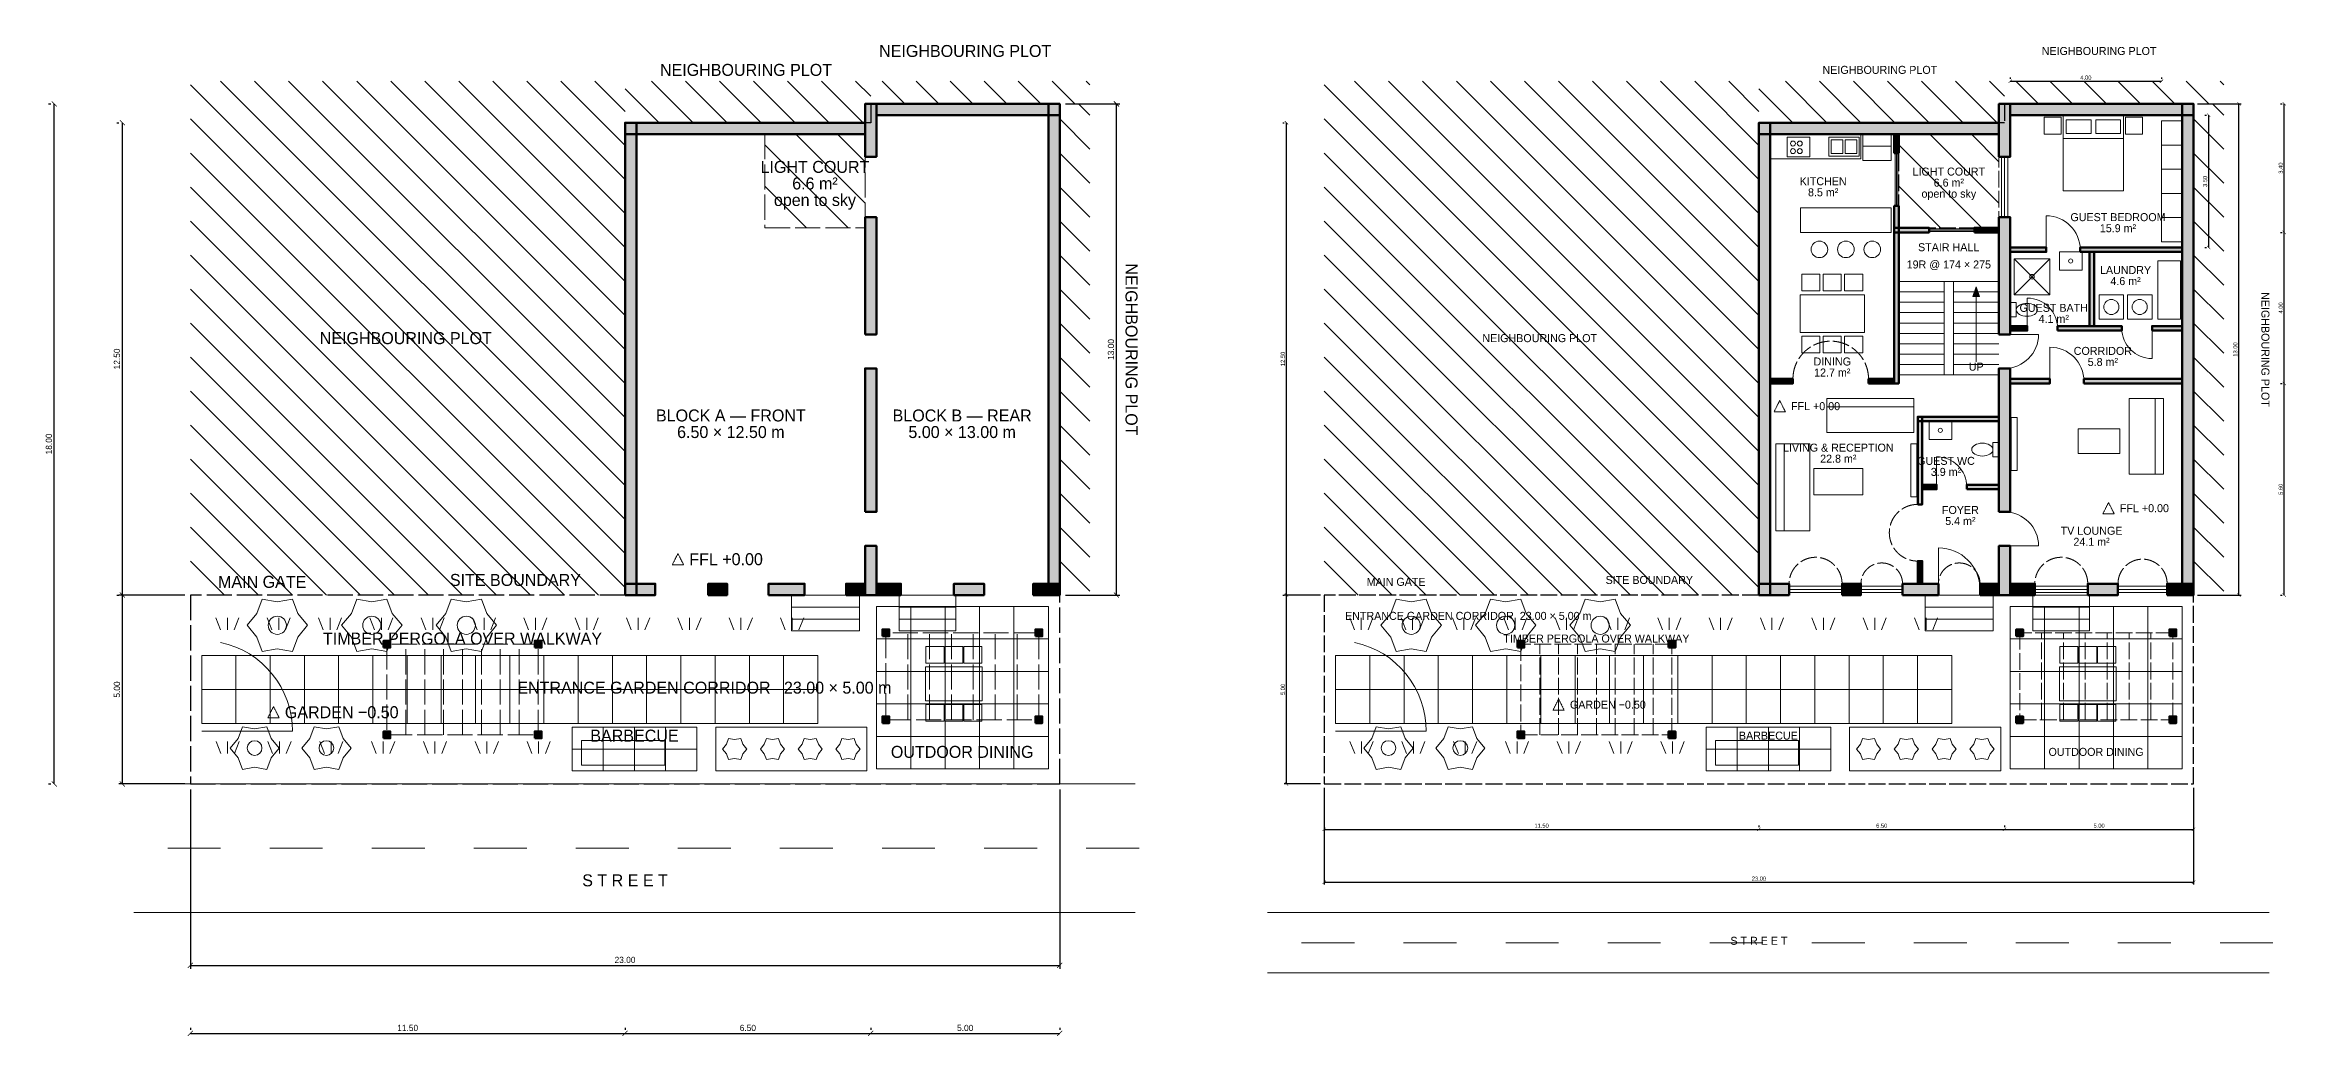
# Model space of a CAD drawing. Header units: millimetres. Extents: x -3851 to 116350, y -6675 to 19563.
# Drawn here: x -3851 to 55450, y -6675 to 19563 of the extents above; entities that cross this region are included whole.
import ezdxf
from ezdxf.enums import TextEntityAlignment as Align

# ---------------------------------------------------------------- set-up
doc = ezdxf.new("R2010")
doc.units = ezdxf.units.MM
doc.header["$LTSCALE"] = 20
doc.linetypes.add('DASHDOT', pattern=[3.556, 2.54, -0.508, 0, -0.508])
doc.linetypes.add('DASHED', pattern=[1.524, 1.27, -0.254])
for name, color, linetype, lineweight in [('A-ANNO-DIMS-00', 5, 'CONTINUOUS', 13), ('A-ANNO-DIMS-SITE', 5, 'CONTINUOUS', 13), ('A-ANNO-PATT-00', 8, 'CONTINUOUS', 9), ('A-ANNO-PATT-SITE', 8, 'CONTINUOUS', 9), ('A-ANNO-SYMB-00', 5, 'DASHED', 13), ('A-ANNO-SYMB-SITE', 5, 'DASHED', 13), ('A-ANNO-TEXT-00', 7, 'CONTINUOUS', 13), ('A-ANNO-TEXT-SITE', 7, 'CONTINUOUS', 13), ('A-DOOR-00', 3, 'CONTINUOUS', 18), ('A-EQPM-00', 6, 'CONTINUOUS', 13), ('A-FLOR-STRS-00', 2, 'CONTINUOUS', 18), ('A-FLOR-STRS-SITE', 2, 'CONTINUOUS', 18), ('A-FURN-00', 6, 'CONTINUOUS', 13), ('A-FURN-SITE', 6, 'CONTINUOUS', 13), ('A-GLAZ-00', 4, 'CONTINUOUS', 18), ('A-WALL-00', 7, 'CONTINUOUS', 50), ('A-WALL-PATT-00', 7, 'CONTINUOUS', 9), ('A-WALL-PATT-SITE', 7, 'CONTINUOUS', 9), ('A-WALL-SITE', 7, 'CONTINUOUS', 50), ('G-ANNO-BNDY-00', 1, 'DASHDOT', 25), ('G-ANNO-BNDY-SITE', 1, 'DASHDOT', 25), ('L-PLNT-00', 3, 'CONTINUOUS', 13), ('L-PLNT-SITE', 3, 'CONTINUOUS', 13), ('L-SITE-00', 3, 'CONTINUOUS', 18), ('L-SITE-SITE', 3, 'CONTINUOUS', 18)]:
    doc.layers.add(name, color=color, linetype=linetype, lineweight=lineweight)
doc.dimstyles.new('ARCH', dxfattribs={"dimtxt": 2.2, "dimasz": 1.8, "dimexe": 1.2, "dimexo": 2, "dimgap": 0.8, "dimtad": 1, "dimlfac": 0.001, "dimblk": 'ARCHTICK', "dimcen": 2.5, "dimazin": 3, "dimtfac": 1, "dimtmove": 0, "dimatfit": 3})

# ---------------------------------------------------------------- blocks, each defined once
blk = doc.blocks.new('_ARCHTICK')
at = {"color": 0, "linetype": 'BYBLOCK', "const_width": 0.15}
blk.add_lwpolyline([(-0.5, -0.5), (0.5, 0.5)], dxfattribs=at)

msp = doc.modelspace()

# ---------------------------------------------------------------- hatches: boundary and pattern name
at = {"layer": 'A-ANNO-PATT-00'}
msp.add_hatch(color=7, dxfattribs=at).paths.add_polyline_path([(47250, 13160), (47160, 12900), (47340, 12900)])
at = {"layer": 'A-WALL-PATT-00'}
for points in [[(47850, 16600), (48150, 16600), (48150, 18000), (47850, 18000)], [(48150, 17700), (53000, 17700), (53000, 18000), (48150, 18000)], [(52700, 5000), (53000, 5000), (53000, 18000), (52700, 18000)], [(41500, 5000), (41800, 5000), (41800, 17500), (41500, 17500)], [(41500, 17200), (47850, 17200), (47850, 17500), (41500, 17500)], [(45080, 16700), (45200, 16700), (45200, 17200), (45080, 17200)], [(45080, 10600), (45200, 10600), (45200, 15300), (45080, 15300)], [(47850, 11900), (48150, 11900), (48150, 15000), (47850, 15000)], [(45080, 14600), (46000, 14600), (46000, 14720), (45080, 14720)], [(47200, 14600), (47850, 14600), (47850, 14720), (47200, 14720)], [(48150, 14080), (49100, 14080), (49100, 14200), (48150, 14200)], [(50000, 14080), (52700, 14080), (52700, 14200), (50000, 14200)], [(50250, 12120), (50370, 12120), (50370, 14080), (50250, 14080)], [(48150, 12000), (48600, 12000), (48600, 12120), (48150, 12120)], [(49400, 12000), (51100, 12000), (51100, 12120), (49400, 12120)], [(51900, 12000), (52700, 12000), (52700, 12120), (51900, 12120)], [(41800, 10600), (42400, 10600), (42400, 10720), (41800, 10720)], [(44400, 10600), (45080, 10600), (45080, 10720), (44400, 10720)], [(47850, 7200), (48150, 7200), (48150, 11000), (47850, 11000)], [(48150, 10600), (49200, 10600), (49200, 10720), (48150, 10720)], [(50100, 10600), (52700, 10600), (52700, 10720), (50100, 10720)], [(45700, 7400), (45820, 7400), (45820, 9720), (45700, 9720)], [(45700, 9600), (47850, 9600), (47850, 9720), (45700, 9720)], [(45820, 7800), (46200, 7800), (46200, 7920), (45820, 7920)], [(47000, 7800), (47850, 7800), (47850, 7920), (47000, 7920)], [(47850, 5000), (48150, 5000), (48150, 6300), (47850, 6300)], [(45700, 5300), (45820, 5300), (45820, 5900), (45700, 5900)], [(41500, 5000), (42300, 5000), (42300, 5300), (41500, 5300)], [(43700, 5000), (44200, 5000), (44200, 5300), (43700, 5300)], [(45300, 5000), (46250, 5000), (46250, 5300), (45300, 5300)], [(47350, 5000), (47850, 5000), (47850, 5300), (47350, 5300)], [(48150, 5000), (48800, 5000), (48800, 5300), (48150, 5300)], [(50200, 5000), (51000, 5000), (51000, 5300), (50200, 5300)], [(52300, 5000), (53000, 5000), (53000, 5300), (52300, 5300)], [(35110, 3610), (35290, 3610), (35290, 3790), (35110, 3790)], [(39110, 3610), (39290, 3610), (39290, 3790), (39110, 3790)], [(48310, 3910), (48490, 3910), (48490, 4090), (48310, 4090)], [(52360, 3910), (52540, 3910), (52540, 4090), (52360, 4090)], [(48310, 1610), (48490, 1610), (48490, 1790), (48310, 1790)], [(52360, 1610), (52540, 1610), (52540, 1790), (52360, 1790)], [(35110, 1210), (35290, 1210), (35290, 1390), (35110, 1390)], [(39110, 1210), (39290, 1210), (39290, 1390), (39110, 1390)]]:
    msp.add_hatch(color=7, dxfattribs=at).paths.add_polyline_path(points)
at = {"layer": 'A-WALL-PATT-SITE'}
for points in [[(17850, 16600), (18150, 16600), (18150, 18000), (17850, 18000)], [(18150, 17700), (23000, 17700), (23000, 18000), (18150, 18000)], [(22700, 5000), (23000, 5000), (23000, 18000), (22700, 18000)], [(11500, 5000), (11800, 5000), (11800, 17500), (11500, 17500)], [(11500, 17200), (17850, 17200), (17850, 17500), (11500, 17500)], [(17850, 11900), (18150, 11900), (18150, 15000), (17850, 15000)], [(17850, 7200), (18150, 7200), (18150, 11000), (17850, 11000)], [(17850, 5000), (18150, 5000), (18150, 6300), (17850, 6300)], [(11500, 5000), (12300, 5000), (12300, 5300), (11500, 5300)], [(13700, 5000), (14200, 5000), (14200, 5300), (13700, 5300)], [(15300, 5000), (16250, 5000), (16250, 5300), (15300, 5300)], [(17350, 5000), (17850, 5000), (17850, 5300), (17350, 5300)], [(18150, 5000), (18800, 5000), (18800, 5300), (18150, 5300)], [(20200, 5000), (21000, 5000), (21000, 5300), (20200, 5300)], [(22300, 5000), (23000, 5000), (23000, 5300), (22300, 5300)], [(5110, 3610), (5290, 3610), (5290, 3790), (5110, 3790)], [(9110, 3610), (9290, 3610), (9290, 3790), (9110, 3790)], [(18310, 3910), (18490, 3910), (18490, 4090), (18310, 4090)], [(22360, 3910), (22540, 3910), (22540, 4090), (22360, 4090)], [(18310, 1610), (18490, 1610), (18490, 1790), (18310, 1790)], [(22360, 1610), (22540, 1610), (22540, 1790), (22360, 1790)], [(5110, 1210), (5290, 1210), (5290, 1390), (5110, 1390)], [(9110, 1210), (9290, 1210), (9290, 1390), (9110, 1390)]]:
    msp.add_hatch(color=7, dxfattribs=at).paths.add_polyline_path(points)

# ---------------------------------------------------------------- linework, layer by layer
at = {"layer": 'A-ANNO-PATT-00'}
for p, q in [((41500, 7000), (30000, 18500)), ((41500, 7900), (30800, 18600)), ((41500, 8800), (31700, 18600)), ((41500, 9700), (32600, 18600)), ((41500, 10600), (33500, 18600)), ((41500, 11500), (34400, 18600)), ((41500, 12400), (35300, 18600)), ((41500, 13300), (36200, 18600)), ((41500, 14200), (37100, 18600)), ((41500, 15100), (38000, 18600)), ((41500, 16000), (38900, 18600)), ((41500, 16900), (39800, 18600)), ((41500, 17800), (40700, 18600)), ((42400, 17500), (41500, 18400)), ((43300, 17500), (42200, 18600)), ((44200, 17500), (43100, 18600)), ((45100, 17500), (44000, 18600)), ((46000, 17500), (44900, 18600)), ((46900, 17500), (45800, 18600)), ((47800, 17500), (46700, 18600)), ((48000, 18200), (47600, 18600)), ((48900, 18000), (48300, 18600)), ((49800, 18000), (49200, 18600)), ((50700, 18000), (50100, 18600)), ((51600, 18000), (51000, 18600)), ((52500, 18000), (51900, 18600)), ((53400, 18000), (52800, 18600)), ((53800, 18500), (53700, 18600)), ((48000, 18000), (48000, 18000)), ((53800, 17700), (53500, 18000)), ((41500, 6100), (30000, 17600)), ((41500, 17500), (41500, 17500)), ((47850, 15370), (46020, 17200)), ((47850, 16470), (47120, 17200)), ((53800, 16800), (53000, 17600)), ((41500, 5200), (30000, 16700)), ((47400, 14720), (45200, 16920)), ((53800, 15900), (53000, 16700)), ((40800, 5000), (30000, 15800)), ((46300, 14720), (45200, 15820)), ((53800, 15000), (53000, 15800)), ((39900, 5000), (30000, 14900)), ((53800, 14100), (53000, 14900)), ((45200, 14720), (45200, 14720)), ((39000, 5000), (30000, 14000)), ((53800, 13200), (53000, 14000)), ((38100, 5000), (30000, 13100)), ((53800, 12300), (53000, 13100)), ((37200, 5000), (30000, 12200)), ((53800, 11400), (53000, 12200)), ((36300, 5000), (30000, 11300)), ((53800, 10500), (53000, 11300)), ((35400, 5000), (30000, 10400)), ((53800, 9600), (53000, 10400)), ((34500, 5000), (30000, 9500)), ((53800, 8700), (53000, 9500)), ((33600, 5000), (30000, 8600)), ((53800, 7800), (53000, 8600)), ((32700, 5000), (30000, 7700)), ((53800, 6900), (53000, 7700)), ((31800, 5000), (30000, 6800)), ((53800, 6000), (53000, 6800)), ((30900, 5000), (30000, 5900)), ((53800, 5100), (53000, 5900)), ((30000, 5000), (30000, 5000)), ((53000, 5000), (53000, 5000))]:
    msp.add_line(p, q, dxfattribs=at)
at = {"layer": 'A-ANNO-PATT-00', "linetype": 'DASHED', "ltscale": 17.5}
msp.add_lwpolyline([(45200, 14720), (47850, 14720), (47850, 17200), (45200, 17200)], close=True, dxfattribs=at)
at = {"layer": 'A-ANNO-PATT-SITE'}
for p, q in [((11500, 7000), (0, 18500)), ((11500, 7900), (800, 18600)), ((11500, 8800), (1700, 18600)), ((11500, 9700), (2600, 18600)), ((11500, 10600), (3500, 18600)), ((11500, 11500), (4400, 18600)), ((11500, 12400), (5300, 18600)), ((11500, 13300), (6200, 18600)), ((11500, 14200), (7100, 18600)), ((11500, 15100), (8000, 18600)), ((11500, 16000), (8900, 18600)), ((11500, 16900), (9800, 18600)), ((11500, 17800), (10700, 18600)), ((12400, 17500), (11500, 18400)), ((13300, 17500), (12200, 18600)), ((14200, 17500), (13100, 18600)), ((15100, 17500), (14000, 18600)), ((16000, 17500), (14900, 18600)), ((16900, 17500), (15800, 18600)), ((17800, 17500), (16700, 18600)), ((18000, 18200), (17600, 18600)), ((18900, 18000), (18300, 18600)), ((19800, 18000), (19200, 18600)), ((20700, 18000), (20100, 18600)), ((21600, 18000), (21000, 18600)), ((22500, 18000), (21900, 18600)), ((23400, 18000), (22800, 18600)), ((23800, 18500), (23700, 18600)), ((18000, 18000), (18000, 18000)), ((23800, 17700), (23500, 18000)), ((11500, 6100), (0, 17600)), ((11500, 17500), (11500, 17500)), ((17850, 15370), (16020, 17200)), ((17850, 16470), (17120, 17200)), ((23800, 16800), (23000, 17600)), ((11500, 5200), (0, 16700)), ((17400, 14720), (15200, 16920)), ((23800, 15900), (23000, 16700)), ((10800, 5000), (0, 15800)), ((16300, 14720), (15200, 15820)), ((23800, 15000), (23000, 15800)), ((9900, 5000), (0, 14900)), ((23800, 14100), (23000, 14900)), ((15200, 14720), (15200, 14720)), ((9000, 5000), (0, 14000)), ((23800, 13200), (23000, 14000)), ((8100, 5000), (0, 13100)), ((23800, 12300), (23000, 13100)), ((7200, 5000), (0, 12200)), ((23800, 11400), (23000, 12200)), ((6300, 5000), (0, 11300)), ((23800, 10500), (23000, 11300)), ((5400, 5000), (0, 10400)), ((23800, 9600), (23000, 10400)), ((4500, 5000), (0, 9500)), ((23800, 8700), (23000, 9500)), ((3600, 5000), (0, 8600)), ((23800, 7800), (23000, 8600)), ((2700, 5000), (0, 7700)), ((23800, 6900), (23000, 7700)), ((1800, 5000), (0, 6800)), ((23800, 6000), (23000, 6800)), ((900, 5000), (0, 5900)), ((23800, 5100), (23000, 5900)), ((0, 5000), (0, 5000)), ((23000, 5000), (23000, 5000))]:
    msp.add_line(p, q, dxfattribs=at)
at = {"layer": 'A-ANNO-PATT-SITE', "linetype": 'DASHED', "ltscale": 26.25}
msp.add_lwpolyline([(15200, 14720), (17850, 14720), (17850, 17200), (15200, 17200)], close=True, dxfattribs=at)
at = {"layer": 'A-ANNO-SYMB-00'}
for points in [[(42050, 10150), (41900, 9850), (42200, 9850)], [(50750, 7450), (50600, 7150), (50900, 7150)], [(36200, 2250), (36050, 1950), (36350, 1950)]]:
    msp.add_lwpolyline(points, close=True, dxfattribs=at)
at = {"layer": 'A-ANNO-SYMB-00', "linetype": 'DASHED', "ltscale": 17.5}
for centre, radius, start, end in [((43400, 10720), 1000, 0, 180), ((45700, 6650), 750, 90, 270), ((43000, 5300), 700, 0, 180), ((49500, 5300), 700, 0, 180), ((51650, 5300), 650, 0, 180), ((44750, 5300), 550, 0, 180), ((46800, 5300), 550, 0, 180)]:
    msp.add_arc(centre, radius, start, end, dxfattribs=at)
at = {"layer": 'A-ANNO-SYMB-SITE'}
for points in [[(12900, 6100), (12750, 5800), (13050, 5800)], [(2200, 2050), (2050, 1750), (2350, 1750)]]:
    msp.add_lwpolyline(points, close=True, dxfattribs=at)
at = {"layer": 'A-DOOR-00'}
for p, q in [((49100, 14140), (49100, 15040)), ((49100, 14080), (49100, 14200)), ((50000, 14080), (50000, 14200)), ((48600, 12060), (48600, 12860)), ((47850, 11900), (48150, 11900)), ((48000, 11900), (48900, 11900)), ((48600, 12000), (48600, 12120)), ((49400, 12000), (49400, 12120)), ((51100, 12000), (51100, 12120)), ((51900, 12000), (51900, 12120)), ((51900, 12060), (51900, 11260)), ((49200, 10660), (49200, 11560)), ((42400, 10600), (42400, 10720)), ((44400, 10600), (44400, 10720)), ((47850, 11000), (48150, 11000)), ((49200, 10600), (49200, 10720)), ((50100, 10600), (50100, 10720)), ((46200, 7860), (46200, 8660)), ((46200, 7800), (46200, 7920)), ((47000, 7800), (47000, 7920)), ((45700, 7400), (45820, 7400)), ((47850, 7200), (48150, 7200)), ((46250, 5150), (46250, 6250)), ((47850, 6300), (48150, 6300)), ((48000, 6300), (48900, 6300)), ((45700, 5900), (45820, 5900)), ((46250, 5000), (46250, 5300)), ((47350, 5000), (47350, 5300))]:
    msp.add_line(p, q, dxfattribs=at)
for centre, radius, start, end in [((49100, 14140), 900, 0, 90), ((48600, 12060), 800, 0, 90), ((48000, 11900), 900, -90, 0), ((51900, 12060), 800, -180, -90), ((49200, 10660), 900, 0, 90), ((46200, 7860), 800, 0, 90), ((48000, 6300), 900, 0, 90), ((46250, 5150), 1100, 0, 90)]:
    msp.add_arc(centre, radius, start, end, dxfattribs=at)
at = {"layer": 'A-EQPM-00'}
for p, q in [((48250, 12950), (49200, 13900)), ((49200, 12950), (48250, 13900))]:
    msp.add_line(p, q, dxfattribs=at)
for points in [[(43350, 16620), (44150, 16620), (44150, 17120), (43350, 17120)], [(43410, 16690), (43720, 16690), (43720, 17050), (43410, 17050)], [(43780, 16690), (44090, 16690), (44090, 17050), (43780, 17050)], [(48250, 12950), (49200, 12950), (49200, 13900), (48250, 13900)], [(49450, 13600), (50050, 13600), (50050, 14080), (49450, 14080)], [(48150, 12360), (48310, 12360), (48310, 12740), (48150, 12740)], [(46000, 9120), (46600, 9120), (46600, 9600), (46000, 9600)], [(47690, 8660), (47850, 8660), (47850, 9040), (47690, 9040)]]:
    msp.add_lwpolyline(points, close=True, dxfattribs=at)
for centre, radius in [((49750, 13840), 55), ((48725, 13425), 60), ((46300, 9360), 55)]:
    msp.add_circle(centre, radius, dxfattribs=at)
for centre in [(48590, 12550), (47410, 8850)]:
    msp.add_ellipse(centre, major_axis=(280, 0), ratio=0.607142857, dxfattribs=at)
at = {"layer": 'A-FLOR-STRS-00'}
for p, q in [((45200, 13300), (47850, 13300)), ((45200, 13300), (46400, 13300)), ((46400, 10825), (46400, 13300)), ((46650, 13300), (47850, 13300)), ((46650, 10825), (46650, 13300)), ((45200, 13025), (46400, 13025)), ((45200, 12750), (46400, 12750)), ((45200, 12475), (46400, 12475)), ((46650, 13025), (47850, 13025)), ((46650, 12750), (47850, 12750)), ((46650, 12475), (47850, 12475)), ((47250, 11175), (47250, 13000)), ((45200, 12200), (46400, 12200)), ((45200, 11925), (46400, 11925)), ((46650, 12200), (47850, 12200)), ((46650, 11925), (47850, 11925)), ((45200, 11650), (46400, 11650)), ((45200, 11375), (46400, 11375)), ((46650, 11650), (47850, 11650)), ((46650, 11375), (47850, 11375)), ((45200, 11100), (46400, 11100)), ((45200, 10825), (46400, 10825)), ((46650, 11100), (47850, 11100)), ((46650, 10825), (47850, 10825)), ((45900, 5000), (47700, 5000)), ((48750, 5000), (50250, 5000)), ((45900, 4683.333), (47700, 4683.333)), ((45900, 4366.667), (47700, 4366.667)), ((48750, 4683.333), (50250, 4683.333)), ((48750, 4366.667), (50250, 4366.667))]:
    msp.add_line(p, q, dxfattribs=at)
for points in [[(46400, 10825), (46650, 10825), (46650, 13300), (46400, 13300)], [(47250, 13160), (47160, 12900), (47340, 12900)], [(45900, 4050), (47700, 4050), (47700, 5000), (45900, 5000)], [(48750, 4050), (50250, 4050), (50250, 5000), (48750, 5000)]]:
    msp.add_lwpolyline(points, close=True, dxfattribs=at)
at = {"layer": 'A-FLOR-STRS-SITE'}
for p, q in [((15900, 5000), (17700, 5000)), ((18750, 5000), (20250, 5000)), ((15900, 4683.333), (17700, 4683.333)), ((15900, 4366.667), (17700, 4366.667)), ((18750, 4683.333), (20250, 4683.333)), ((18750, 4366.667), (20250, 4366.667))]:
    msp.add_line(p, q, dxfattribs=at)
for points in [[(15900, 4050), (17700, 4050), (17700, 5000), (15900, 5000)], [(18750, 4050), (20250, 4050), (20250, 5000), (18750, 5000)]]:
    msp.add_lwpolyline(points, close=True, dxfattribs=at)
at = {"layer": 'A-FURN-00'}
for p, q in [((44250, 16885), (45000, 16885)), ((49550, 17080), (51150, 17080)), ((52150, 16910), (52700, 16910)), ((52150, 16270), (52700, 16270)), ((52150, 15630), (52700, 15630)), ((52150, 14990), (52700, 14990))]:
    msp.add_line(p, q, dxfattribs=at)
for points in [[(41800, 16550), (44200, 16550), (44200, 17200), (41800, 17200)], [(44250, 16500), (45000, 16500), (45000, 17200), (44250, 17200)], [(49050, 17200), (49500, 17200), (49500, 17650), (49050, 17650)], [(49550, 15700), (51150, 15700), (51150, 17700), (49550, 17700)], [(49630, 17220), (50290, 17220), (50290, 17580), (49630, 17580)], [(50410, 17220), (51070, 17220), (51070, 17580), (50410, 17580)], [(51200, 17200), (51650, 17200), (51650, 17650), (51200, 17650)], [(52150, 14350), (52700, 14350), (52700, 17550), (52150, 17550)], [(42250, 16600), (42850, 16600), (42850, 17120), (42250, 17120)], [(42600, 14600), (45000, 14600), (45000, 15250), (42600, 15250)], [(52050, 12300), (52650, 12300), (52650, 13850), (52050, 13850)], [(42633.333, 13050), (43113.333, 13050), (43113.333, 13490), (42633.333, 13490)], [(43200, 13050), (43680, 13050), (43680, 13490), (43200, 13490)], [(43766.667, 13050), (44246.667, 13050), (44246.667, 13490), (43766.667, 13490)], [(42590, 11950), (44290, 11950), (44290, 12950), (42590, 12950)], [(50500, 12300), (51150, 12300), (51150, 12950), (50500, 12950)], [(51250, 12300), (51900, 12300), (51900, 12950), (51250, 12950)], [(42633.333, 11410), (43113.333, 11410), (43113.333, 11850), (42633.333, 11850)], [(43200, 11410), (43680, 11410), (43680, 11850), (43200, 11850)], [(43766.667, 11410), (44246.667, 11410), (44246.667, 11850), (43766.667, 11850)], [(43300, 9300), (45600, 9300), (45600, 10200), (43300, 10200)], [(43300, 9980), (45600, 9980), (45600, 10200), (43300, 10200)], [(51300, 8200), (52200, 8200), (52200, 10200), (51300, 10200)], [(51980, 8200), (52200, 8200), (52200, 10200), (51980, 10200)], [(48170, 8300), (48330, 8300), (48330, 9700), (48170, 9700)], [(41950, 6700), (42850, 6700), (42850, 9000), (41950, 9000)], [(41950, 6700), (42170, 6700), (42170, 9000), (41950, 9000)], [(45520, 7600), (45680, 7600), (45680, 9000), (45520, 9000)], [(49950, 8750), (51050, 8750), (51050, 9400), (49950, 9400)], [(42950, 7650), (44250, 7650), (44250, 8350), (42950, 8350)], [(49460, 3200), (49940, 3200), (49940, 3640), (49460, 3640)], [(49960, 3200), (50440, 3200), (50440, 3640), (49960, 3640)], [(50460, 3200), (50940, 3200), (50940, 3640), (50460, 3640)], [(49450, 2200), (50950, 2200), (50950, 3100), (49450, 3100)], [(49460, 1660), (49940, 1660), (49940, 2100), (49460, 2100)], [(49960, 1660), (50440, 1660), (50440, 2100), (49960, 2100)], [(50460, 1660), (50940, 1660), (50940, 2100), (50460, 2100)], [(40350, 500), (42550, 500), (42550, 1150), (40350, 1150)]]:
    msp.add_lwpolyline(points, close=True, dxfattribs=at)
for centre, radius in [((42400, 16950), 65), ((42400, 16750), 65), ((42580, 16950), 65), ((42580, 16750), 65), ((43100, 14150), 220), ((43800, 14150), 220), ((44500, 14150), 220), ((50825, 12625), 200), ((51575, 12625), 200)]:
    msp.add_circle(centre, radius, dxfattribs=at)
at = {"layer": 'A-FURN-SITE'}
for points in [[(19460, 3200), (19940, 3200), (19940, 3640), (19460, 3640)], [(19960, 3200), (20440, 3200), (20440, 3640), (19960, 3640)], [(20460, 3200), (20940, 3200), (20940, 3640), (20460, 3640)], [(19450, 2200), (20950, 2200), (20950, 3100), (19450, 3100)], [(19460, 1660), (19940, 1660), (19940, 2100), (19460, 2100)], [(19960, 1660), (20440, 1660), (20440, 2100), (19960, 2100)], [(20460, 1660), (20940, 1660), (20940, 2100), (20460, 2100)], [(10350, 500), (12550, 500), (12550, 1150), (10350, 1150)]]:
    msp.add_lwpolyline(points, close=True, dxfattribs=at)
at = {"layer": 'A-GLAZ-00'}
for p, q in [((45080, 16700), (45200, 16700)), ((45106.4, 15300), (45106.4, 16700)), ((45140, 15300), (45140, 16700)), ((45173.6, 15300), (45173.6, 16700)), ((47850, 16600), (48150, 16600)), ((47916, 15000), (47916, 16600)), ((48000, 15000), (48000, 16600)), ((48084, 15000), (48084, 16600)), ((45080, 15300), (45200, 15300)), ((47850, 15000), (48150, 15000)), ((46000, 14600), (46000, 14720)), ((46000, 14693.6), (47200, 14693.6)), ((46000, 14660), (47200, 14660)), ((46000, 14626.4), (47200, 14626.4)), ((47200, 14600), (47200, 14720)), ((42300, 5000), (42300, 5300)), ((42300, 5234), (43700, 5234)), ((42300, 5150), (43700, 5150)), ((42300, 5066), (43700, 5066)), ((43700, 5000), (43700, 5300)), ((44200, 5000), (44200, 5300)), ((44200, 5234), (45300, 5234)), ((44200, 5150), (45300, 5150)), ((44200, 5066), (45300, 5066)), ((45300, 5000), (45300, 5300)), ((48800, 5000), (48800, 5300)), ((48800, 5234), (50200, 5234)), ((48800, 5150), (50200, 5150)), ((48800, 5066), (50200, 5066)), ((50200, 5000), (50200, 5300)), ((51000, 5000), (51000, 5300)), ((51000, 5234), (52300, 5234)), ((51000, 5150), (52300, 5150)), ((51000, 5066), (52300, 5066)), ((52300, 5000), (52300, 5300))]:
    msp.add_line(p, q, dxfattribs=at)
at = {"layer": 'A-WALL-00'}
for points in [[(47850, 16600), (48150, 16600), (48150, 18000), (47850, 18000)], [(48150, 17700), (53000, 17700), (53000, 18000), (48150, 18000)], [(52700, 5000), (53000, 5000), (53000, 18000), (52700, 18000)], [(41500, 5000), (41800, 5000), (41800, 17500), (41500, 17500)], [(41500, 17200), (47850, 17200), (47850, 17500), (41500, 17500)], [(45080, 16700), (45200, 16700), (45200, 17200), (45080, 17200)], [(45080, 10600), (45200, 10600), (45200, 15300), (45080, 15300)], [(47850, 11900), (48150, 11900), (48150, 15000), (47850, 15000)], [(45080, 14600), (46000, 14600), (46000, 14720), (45080, 14720)], [(47200, 14600), (47850, 14600), (47850, 14720), (47200, 14720)], [(48150, 14080), (49100, 14080), (49100, 14200), (48150, 14200)], [(50000, 14080), (52700, 14080), (52700, 14200), (50000, 14200)], [(50250, 12120), (50370, 12120), (50370, 14080), (50250, 14080)], [(48150, 12000), (48600, 12000), (48600, 12120), (48150, 12120)], [(49400, 12000), (51100, 12000), (51100, 12120), (49400, 12120)], [(51900, 12000), (52700, 12000), (52700, 12120), (51900, 12120)], [(41800, 10600), (42400, 10600), (42400, 10720), (41800, 10720)], [(44400, 10600), (45080, 10600), (45080, 10720), (44400, 10720)], [(47850, 7200), (48150, 7200), (48150, 11000), (47850, 11000)], [(48150, 10600), (49200, 10600), (49200, 10720), (48150, 10720)], [(50100, 10600), (52700, 10600), (52700, 10720), (50100, 10720)], [(45700, 7400), (45820, 7400), (45820, 9720), (45700, 9720)], [(45700, 9600), (47850, 9600), (47850, 9720), (45700, 9720)], [(45820, 7800), (46200, 7800), (46200, 7920), (45820, 7920)], [(47000, 7800), (47850, 7800), (47850, 7920), (47000, 7920)], [(47850, 5000), (48150, 5000), (48150, 6300), (47850, 6300)], [(45700, 5300), (45820, 5300), (45820, 5900), (45700, 5900)], [(41500, 5000), (42300, 5000), (42300, 5300), (41500, 5300)], [(43700, 5000), (44200, 5000), (44200, 5300), (43700, 5300)], [(45300, 5000), (46250, 5000), (46250, 5300), (45300, 5300)], [(47350, 5000), (47850, 5000), (47850, 5300), (47350, 5300)], [(48150, 5000), (48800, 5000), (48800, 5300), (48150, 5300)], [(50200, 5000), (51000, 5000), (51000, 5300), (50200, 5300)], [(52300, 5000), (53000, 5000), (53000, 5300), (52300, 5300)], [(35110, 3610), (35290, 3610), (35290, 3790), (35110, 3790)], [(39110, 3610), (39290, 3610), (39290, 3790), (39110, 3790)], [(48310, 3910), (48490, 3910), (48490, 4090), (48310, 4090)], [(52360, 3910), (52540, 3910), (52540, 4090), (52360, 4090)], [(48310, 1610), (48490, 1610), (48490, 1790), (48310, 1790)], [(52360, 1610), (52540, 1610), (52540, 1790), (52360, 1790)], [(35110, 1210), (35290, 1210), (35290, 1390), (35110, 1390)], [(39110, 1210), (39290, 1210), (39290, 1390), (39110, 1390)]]:
    msp.add_lwpolyline(points, close=True, dxfattribs=at)
at = {"layer": 'A-WALL-SITE'}
for points in [[(17850, 16600), (18150, 16600), (18150, 18000), (17850, 18000)], [(18150, 17700), (23000, 17700), (23000, 18000), (18150, 18000)], [(22700, 5000), (23000, 5000), (23000, 18000), (22700, 18000)], [(11500, 5000), (11800, 5000), (11800, 17500), (11500, 17500)], [(11500, 17200), (17850, 17200), (17850, 17500), (11500, 17500)], [(17850, 11900), (18150, 11900), (18150, 15000), (17850, 15000)], [(17850, 7200), (18150, 7200), (18150, 11000), (17850, 11000)], [(17850, 5000), (18150, 5000), (18150, 6300), (17850, 6300)], [(11500, 5000), (12300, 5000), (12300, 5300), (11500, 5300)], [(13700, 5000), (14200, 5000), (14200, 5300), (13700, 5300)], [(15300, 5000), (16250, 5000), (16250, 5300), (15300, 5300)], [(17350, 5000), (17850, 5000), (17850, 5300), (17350, 5300)], [(18150, 5000), (18800, 5000), (18800, 5300), (18150, 5300)], [(20200, 5000), (21000, 5000), (21000, 5300), (20200, 5300)], [(22300, 5000), (23000, 5000), (23000, 5300), (22300, 5300)], [(5110, 3610), (5290, 3610), (5290, 3790), (5110, 3790)], [(9110, 3610), (9290, 3610), (9290, 3790), (9110, 3790)], [(18310, 3910), (18490, 3910), (18490, 4090), (18310, 4090)], [(22360, 3910), (22540, 3910), (22540, 4090), (22360, 4090)], [(18310, 1610), (18490, 1610), (18490, 1790), (18310, 1790)], [(22360, 1610), (22540, 1610), (22540, 1790), (22360, 1790)], [(5110, 1210), (5290, 1210), (5290, 1390), (5110, 1390)], [(9110, 1210), (9290, 1210), (9290, 1390), (9110, 1390)]]:
    msp.add_lwpolyline(points, close=True, dxfattribs=at)
at = {"layer": 'G-ANNO-BNDY-00', "linetype": 'DASHED', "ltscale": 17.5}
msp.add_lwpolyline([(30000, 0), (53000, 0), (53000, 18000), (48000, 18000), (48000, 17500), (41500, 17500), (41500, 5000), (30000, 5000)], close=True, dxfattribs=at)
at = {"layer": 'G-ANNO-BNDY-SITE', "linetype": 'DASHED', "ltscale": 26.25}
msp.add_lwpolyline([(0, 0), (23000, 0), (23000, 18000), (18000, 18000), (18000, 17500), (11500, 17500), (11500, 5000), (0, 5000)], close=True, dxfattribs=at)
at = {"layer": 'L-PLNT-00'}
for p, q in [((30799.167, 4080), (30673.167, 4400)), ((30979.167, 4080), (30979.167, 4400)), ((31159.167, 4080), (31285.167, 4400)), ((32157.5, 4080), (32031.5, 4400)), ((32337.5, 4080), (32337.5, 4400)), ((32517.5, 4080), (32643.5, 4400)), ((33515.833, 4080), (33389.833, 4400)), ((33695.833, 4080), (33695.833, 4400)), ((33875.833, 4080), (34001.833, 4400)), ((34874.167, 4080), (34748.167, 4400)), ((35054.167, 4080), (35054.167, 4400)), ((35234.167, 4080), (35360.167, 4400)), ((36232.5, 4080), (36106.5, 4400)), ((36412.5, 4080), (36412.5, 4400)), ((36592.5, 4080), (36718.5, 4400)), ((37590.833, 4080), (37464.833, 4400)), ((37770.833, 4080), (37770.833, 4400)), ((37950.833, 4080), (38076.833, 4400)), ((38949.167, 4080), (38823.167, 4400)), ((39129.167, 4080), (39129.167, 4400)), ((39309.167, 4080), (39435.167, 4400)), ((40307.5, 4080), (40181.5, 4400)), ((40487.5, 4080), (40487.5, 4400)), ((40667.5, 4080), (40793.5, 4400)), ((41665.833, 4080), (41539.833, 4400)), ((41845.833, 4080), (41845.833, 4400)), ((42025.833, 4080), (42151.833, 4400)), ((43024.167, 4080), (42898.167, 4400)), ((43204.167, 4080), (43204.167, 4400)), ((43384.167, 4080), (43510.167, 4400)), ((44382.5, 4080), (44256.5, 4400)), ((44562.5, 4080), (44562.5, 4400)), ((44742.5, 4080), (44868.5, 4400)), ((45740.833, 4080), (45614.833, 4400)), ((45920.833, 4080), (45920.833, 4400)), ((46100.833, 4080), (46226.833, 4400)), ((30805.714, 805), (30679.714, 1125)), ((30985.714, 805), (30985.714, 1125)), ((31165.714, 805), (31291.714, 1125)), ((32177.143, 805), (32051.143, 1125)), ((32357.143, 805), (32357.143, 1125)), ((32537.143, 805), (32663.143, 1125)), ((33548.571, 805), (33422.571, 1125)), ((33728.571, 805), (33728.571, 1125)), ((33908.571, 805), (34034.571, 1125)), ((34920, 805), (34794, 1125)), ((35100, 805), (35100, 1125)), ((35280, 805), (35406, 1125)), ((36291.429, 805), (36165.429, 1125)), ((36471.429, 805), (36471.429, 1125)), ((36651.429, 805), (36777.429, 1125)), ((37662.857, 805), (37536.857, 1125)), ((37842.857, 805), (37842.857, 1125)), ((38022.857, 805), (38148.857, 1125)), ((39034.286, 805), (38908.286, 1125)), ((39214.286, 805), (39214.286, 1125)), ((39394.286, 805), (39520.286, 1125))]:
    msp.add_line(p, q, dxfattribs=at)
for points in [[(33100, 4200), (32840.4, 4512), (32700, 4892.82), (32300, 4824), (31900, 4892.82), (31759.6, 4512), (31500, 4200), (31759.6, 3888), (31900, 3507.18), (32300, 3576), (32700, 3507.18), (32840.4, 3888)], [(35600, 4200), (35340.4, 4512), (35200, 4892.82), (34800, 4824), (34400, 4892.82), (34259.6, 4512), (34000, 4200), (34259.6, 3888), (34400, 3507.18), (34800, 3576), (35200, 3507.18), (35340.4, 3888)], [(38100, 4200), (37840.4, 4512), (37700, 4892.82), (37300, 4824), (36900, 4892.82), (36759.6, 4512), (36500, 4200), (36759.6, 3888), (36900, 3507.18), (37300, 3576), (37700, 3507.18), (37840.4, 3888)], [(32350, 950), (32139.075, 1203.5), (32025, 1512.917), (31700, 1457), (31375, 1512.917), (31260.925, 1203.5), (31050, 950), (31260.925, 696.5), (31375, 387.083), (31700, 443), (32025, 387.083), (32139.075, 696.5)], [(34250, 950), (34039.075, 1203.5), (33925, 1512.917), (33600, 1457), (33275, 1512.917), (33160.925, 1203.5), (32950, 950), (33160.925, 696.5), (33275, 387.083), (33600, 443), (33925, 387.083), (34039.075, 696.5)], [(43900, 350), (47900, 350), (47900, 1500), (43900, 1500)], [(44720, 925), (44616.16, 1049.8), (44560, 1202.128), (44400, 1174.6), (44240, 1202.128), (44183.84, 1049.8), (44080, 925), (44183.84, 800.2), (44240, 647.872), (44400, 675.4), (44560, 647.872), (44616.16, 800.2)], [(45720, 925), (45616.16, 1049.8), (45560, 1202.128), (45400, 1174.6), (45240, 1202.128), (45183.84, 1049.8), (45080, 925), (45183.84, 800.2), (45240, 647.872), (45400, 675.4), (45560, 647.872), (45616.16, 800.2)], [(46720, 925), (46616.16, 1049.8), (46560, 1202.128), (46400, 1174.6), (46240, 1202.128), (46183.84, 1049.8), (46080, 925), (46183.84, 800.2), (46240, 647.872), (46400, 675.4), (46560, 647.872), (46616.16, 800.2)], [(47720, 925), (47616.16, 1049.8), (47560, 1202.128), (47400, 1174.6), (47240, 1202.128), (47183.84, 1049.8), (47080, 925), (47183.84, 800.2), (47240, 647.872), (47400, 675.4), (47560, 647.872), (47616.16, 800.2)]]:
    msp.add_lwpolyline(points, close=True, dxfattribs=at)
for centre, radius in [((32300, 4200), 240), ((34800, 4200), 240), ((37300, 4200), 240), ((31700, 950), 195), ((33600, 950), 195)]:
    msp.add_circle(centre, radius, dxfattribs=at)
at = {"layer": 'L-PLNT-SITE'}
for p, q in [((799.167, 4080), (673.167, 4400)), ((979.167, 4080), (979.167, 4400)), ((1159.167, 4080), (1285.167, 4400)), ((2157.5, 4080), (2031.5, 4400)), ((2337.5, 4080), (2337.5, 4400)), ((2517.5, 4080), (2643.5, 4400)), ((3515.833, 4080), (3389.833, 4400)), ((3695.833, 4080), (3695.833, 4400)), ((3875.833, 4080), (4001.833, 4400)), ((4874.167, 4080), (4748.167, 4400)), ((5054.167, 4080), (5054.167, 4400)), ((5234.167, 4080), (5360.167, 4400)), ((6232.5, 4080), (6106.5, 4400)), ((6412.5, 4080), (6412.5, 4400)), ((6592.5, 4080), (6718.5, 4400)), ((7590.833, 4080), (7464.833, 4400)), ((7770.833, 4080), (7770.833, 4400)), ((7950.833, 4080), (8076.833, 4400)), ((8949.167, 4080), (8823.167, 4400)), ((9129.167, 4080), (9129.167, 4400)), ((9309.167, 4080), (9435.167, 4400)), ((10307.5, 4080), (10181.5, 4400)), ((10487.5, 4080), (10487.5, 4400)), ((10667.5, 4080), (10793.5, 4400)), ((11665.833, 4080), (11539.833, 4400)), ((11845.833, 4080), (11845.833, 4400)), ((12025.833, 4080), (12151.833, 4400)), ((13024.167, 4080), (12898.167, 4400)), ((13204.167, 4080), (13204.167, 4400)), ((13384.167, 4080), (13510.167, 4400)), ((14382.5, 4080), (14256.5, 4400)), ((14562.5, 4080), (14562.5, 4400)), ((14742.5, 4080), (14868.5, 4400)), ((15740.833, 4080), (15614.833, 4400)), ((15920.833, 4080), (15920.833, 4400)), ((16100.833, 4080), (16226.833, 4400)), ((805.714, 805), (679.714, 1125)), ((985.714, 805), (985.714, 1125)), ((1165.714, 805), (1291.714, 1125)), ((2177.143, 805), (2051.143, 1125)), ((2357.143, 805), (2357.143, 1125)), ((2537.143, 805), (2663.143, 1125)), ((3548.571, 805), (3422.571, 1125)), ((3728.571, 805), (3728.571, 1125)), ((3908.571, 805), (4034.571, 1125)), ((4920, 805), (4794, 1125)), ((5100, 805), (5100, 1125)), ((5280, 805), (5406, 1125)), ((6291.429, 805), (6165.429, 1125)), ((6471.429, 805), (6471.429, 1125)), ((6651.429, 805), (6777.429, 1125)), ((7662.857, 805), (7536.857, 1125)), ((7842.857, 805), (7842.857, 1125)), ((8022.857, 805), (8148.857, 1125)), ((9034.286, 805), (8908.286, 1125)), ((9214.286, 805), (9214.286, 1125)), ((9394.286, 805), (9520.286, 1125))]:
    msp.add_line(p, q, dxfattribs=at)
for points in [[(3100, 4200), (2840.4, 4512), (2700, 4892.82), (2300, 4824), (1900, 4892.82), (1759.6, 4512), (1500, 4200), (1759.6, 3888), (1900, 3507.18), (2300, 3576), (2700, 3507.18), (2840.4, 3888)], [(5600, 4200), (5340.4, 4512), (5200, 4892.82), (4800, 4824), (4400, 4892.82), (4259.6, 4512), (4000, 4200), (4259.6, 3888), (4400, 3507.18), (4800, 3576), (5200, 3507.18), (5340.4, 3888)], [(8100, 4200), (7840.4, 4512), (7700, 4892.82), (7300, 4824), (6900, 4892.82), (6759.6, 4512), (6500, 4200), (6759.6, 3888), (6900, 3507.18), (7300, 3576), (7700, 3507.18), (7840.4, 3888)], [(2350, 950), (2139.075, 1203.5), (2025, 1512.917), (1700, 1457), (1375, 1512.917), (1260.925, 1203.5), (1050, 950), (1260.925, 696.5), (1375, 387.083), (1700, 443), (2025, 387.083), (2139.075, 696.5)], [(4250, 950), (4039.075, 1203.5), (3925, 1512.917), (3600, 1457), (3275, 1512.917), (3160.925, 1203.5), (2950, 950), (3160.925, 696.5), (3275, 387.083), (3600, 443), (3925, 387.083), (4039.075, 696.5)], [(13900, 350), (17900, 350), (17900, 1500), (13900, 1500)], [(14720, 925), (14616.16, 1049.8), (14560, 1202.128), (14400, 1174.6), (14240, 1202.128), (14183.84, 1049.8), (14080, 925), (14183.84, 800.2), (14240, 647.872), (14400, 675.4), (14560, 647.872), (14616.16, 800.2)], [(15720, 925), (15616.16, 1049.8), (15560, 1202.128), (15400, 1174.6), (15240, 1202.128), (15183.84, 1049.8), (15080, 925), (15183.84, 800.2), (15240, 647.872), (15400, 675.4), (15560, 647.872), (15616.16, 800.2)], [(16720, 925), (16616.16, 1049.8), (16560, 1202.128), (16400, 1174.6), (16240, 1202.128), (16183.84, 1049.8), (16080, 925), (16183.84, 800.2), (16240, 647.872), (16400, 675.4), (16560, 647.872), (16616.16, 800.2)], [(17720, 925), (17616.16, 1049.8), (17560, 1202.128), (17400, 1174.6), (17240, 1202.128), (17183.84, 1049.8), (17080, 925), (17183.84, 800.2), (17240, 647.872), (17400, 675.4), (17560, 647.872), (17616.16, 800.2)]]:
    msp.add_lwpolyline(points, close=True, dxfattribs=at)
for centre, radius in [((2300, 4200), 240), ((4800, 4200), 240), ((7300, 4200), 240), ((1700, 950), 195), ((3600, 950), 195)]:
    msp.add_circle(centre, radius, dxfattribs=at)
at = {"layer": 'L-SITE-00'}
for p, q in [((49060, 400), (49060, 4700)), ((49970, 400), (49970, 4700)), ((50880, 400), (50880, 4700)), ((51790, 400), (51790, 4700)), ((48150, 3840), (52700, 3840)), ((31205.556, 1600), (31205.556, 3400)), ((32111.111, 1600), (32111.111, 3400)), ((33016.667, 1600), (33016.667, 3400)), ((33922.222, 1600), (33922.222, 3400)), ((34827.778, 1600), (34827.778, 3400)), ((35733.333, 1600), (35733.333, 3400)), ((36638.889, 1600), (36638.889, 3400)), ((37544.444, 1600), (37544.444, 3400)), ((38450, 1600), (38450, 3400)), ((39355.556, 1600), (39355.556, 3400)), ((40261.111, 1600), (40261.111, 3400)), ((41166.667, 1600), (41166.667, 3400)), ((42072.222, 1600), (42072.222, 3400)), ((42977.778, 1600), (42977.778, 3400)), ((43883.333, 1600), (43883.333, 3400)), ((44788.889, 1600), (44788.889, 3400)), ((45694.444, 1600), (45694.444, 3400)), ((48150, 2980), (52700, 2980)), ((30300, 2500), (46600, 2500)), ((48150, 2120), (52700, 2120)), ((30300, 1400), (32700, 1400)), ((40925, 350), (40925, 1500)), ((41750, 350), (41750, 1500)), ((42575, 350), (42575, 1500)), ((48150, 1260), (52700, 1260)), ((40100, 925), (43400, 925)), ((28500, -3400), (55000, -3400)), ((29400, -4200), (30800, -4200)), ((32100, -4200), (33500, -4200)), ((34800, -4200), (36200, -4200)), ((37500, -4200), (38900, -4200)), ((40200, -4200), (41600, -4200)), ((42900, -4200), (44300, -4200)), ((45600, -4200), (47000, -4200)), ((48300, -4200), (49700, -4200)), ((51000, -4200), (52400, -4200)), ((53700, -4200), (55100, -4200)), ((28500, -5000), (55000, -5000))]:
    msp.add_line(p, q, dxfattribs=at)
at = {"layer": 'L-SITE-00', "linetype": 'DASHED', "ltscale": 17.5}
for p, q in [((35700, 1300), (35700, 3700)), ((36200, 1300), (36200, 3700)), ((36700, 1300), (36700, 3700)), ((37200, 1300), (37200, 3700)), ((37700, 1300), (37700, 3700)), ((38200, 1300), (38200, 3700)), ((38700, 1300), (38700, 3700)), ((48978.571, 1700), (48978.571, 4000)), ((49557.143, 1700), (49557.143, 4000)), ((50135.714, 1700), (50135.714, 4000)), ((50714.286, 1700), (50714.286, 4000)), ((51292.857, 1700), (51292.857, 4000)), ((51871.429, 1700), (51871.429, 4000))]:
    msp.add_line(p, q, dxfattribs=at)
at = {"layer": 'L-SITE-00'}
for points in [[(48150, 400), (52700, 400), (52700, 4700), (48150, 4700)], [(30300, 1600), (46600, 1600), (46600, 3400), (30300, 3400)], [(40100, 350), (43400, 350), (43400, 1500), (40100, 1500)]]:
    msp.add_lwpolyline(points, close=True, dxfattribs=at)
at = {"layer": 'L-SITE-00', "linetype": 'DASHED', "ltscale": 17.5}
for points in [[(35200, 1300), (39200, 1300), (39200, 3700), (35200, 3700)], [(48400, 1700), (52450, 1700), (52450, 4000), (48400, 4000)]]:
    msp.add_lwpolyline(points, close=True, dxfattribs=at)
at = {"layer": 'L-SITE-00'}
msp.add_arc((30300, 1400), 2400, 0, 78, dxfattribs=at)
at = {"layer": 'L-SITE-SITE'}
for p, q in [((19060, 400), (19060, 4700)), ((19970, 400), (19970, 4700)), ((20880, 400), (20880, 4700)), ((21790, 400), (21790, 4700)), ((18150, 3840), (22700, 3840)), ((1205.556, 1600), (1205.556, 3400)), ((2111.111, 1600), (2111.111, 3400)), ((3016.667, 1600), (3016.667, 3400)), ((3922.222, 1600), (3922.222, 3400)), ((4827.778, 1600), (4827.778, 3400)), ((5733.333, 1600), (5733.333, 3400)), ((6638.889, 1600), (6638.889, 3400)), ((7544.444, 1600), (7544.444, 3400)), ((8450, 1600), (8450, 3400)), ((9355.556, 1600), (9355.556, 3400)), ((10261.111, 1600), (10261.111, 3400)), ((11166.667, 1600), (11166.667, 3400)), ((12072.222, 1600), (12072.222, 3400)), ((12977.778, 1600), (12977.778, 3400)), ((13883.333, 1600), (13883.333, 3400)), ((14788.889, 1600), (14788.889, 3400)), ((15694.444, 1600), (15694.444, 3400)), ((18150, 2980), (22700, 2980)), ((300, 2500), (16600, 2500)), ((18150, 2120), (22700, 2120)), ((300, 1400), (2700, 1400)), ((10925, 350), (10925, 1500)), ((11750, 350), (11750, 1500)), ((12575, 350), (12575, 1500)), ((18150, 1260), (22700, 1260)), ((10100, 925), (13400, 925)), ((-1500, 0), (25000, 0)), ((-600, -1700), (800, -1700)), ((2100, -1700), (3500, -1700)), ((4800, -1700), (6200, -1700)), ((7500, -1700), (8900, -1700)), ((10200, -1700), (11600, -1700)), ((12900, -1700), (14300, -1700)), ((15600, -1700), (17000, -1700)), ((18300, -1700), (19700, -1700)), ((21000, -1700), (22400, -1700)), ((23700, -1700), (25100, -1700)), ((-1500, -3400), (25000, -3400))]:
    msp.add_line(p, q, dxfattribs=at)
at = {"layer": 'L-SITE-SITE', "linetype": 'DASHED', "ltscale": 26.25}
for p, q in [((5700, 1300), (5700, 3700)), ((6200, 1300), (6200, 3700)), ((6700, 1300), (6700, 3700)), ((7200, 1300), (7200, 3700)), ((7700, 1300), (7700, 3700)), ((8200, 1300), (8200, 3700)), ((8700, 1300), (8700, 3700)), ((18978.571, 1700), (18978.571, 4000)), ((19557.143, 1700), (19557.143, 4000)), ((20135.714, 1700), (20135.714, 4000)), ((20714.286, 1700), (20714.286, 4000)), ((21292.857, 1700), (21292.857, 4000)), ((21871.429, 1700), (21871.429, 4000))]:
    msp.add_line(p, q, dxfattribs=at)
at = {"layer": 'L-SITE-SITE'}
for points in [[(18150, 400), (22700, 400), (22700, 4700), (18150, 4700)], [(300, 1600), (16600, 1600), (16600, 3400), (300, 3400)], [(10100, 350), (13400, 350), (13400, 1500), (10100, 1500)]]:
    msp.add_lwpolyline(points, close=True, dxfattribs=at)
at = {"layer": 'L-SITE-SITE', "linetype": 'DASHED', "ltscale": 26.25}
for points in [[(5200, 1300), (9200, 1300), (9200, 3700), (5200, 3700)], [(18400, 1700), (22450, 1700), (22450, 4000), (18400, 4000)]]:
    msp.add_lwpolyline(points, close=True, dxfattribs=at)
at = {"layer": 'L-SITE-SITE'}
msp.add_arc((300, 1400), 2400, 0, 78, dxfattribs=at)

# ---------------------------------------------------------------- texts
at = {"layer": 'A-ANNO-TEXT-00'}
for s, height, p in [('NEIGHBOURING PLOT', 211.66667, (44700, 18900)), ('NEIGHBOURING PLOT', 211.66667, (50500, 19400)), ('KITCHEN', 211.6667, (43200, 15952.235)), ('LIGHT COURT', 211.66667, (46525, 16208.285)), ('6.6 m²', 211.6667, (46525, 15916.185)), ('8.5 m²', 211.6667, (43200, 15660.135)), ('open to sky', 211.66667, (46525, 15624.085)), ('GUEST BEDROOM', 211.66667, (51000, 15002.235)), ('STAIR HALL', 211.6667, (46520, 14206.185)), ('15.9 m²', 211.6667, (51000, 14710.135)), ('LAUNDRY', 211.6667, (51200, 13602.235)), ('4.6 m²', 211.6667, (51200, 13310.135)), ('GUEST BATH', 211.6667, (49300, 12602.235)), ('NEIGHBOURING PLOT', 211.66667, (35700, 11800)), ('4.1 m²', 211.6667, (49300, 12310.135)), ('DINING', 211.6667, (43440, 11182.235)), ('CORRIDOR', 211.6667, (50600, 11462.235)), ('5.8 m²', 211.6667, (50600, 11170.135)), ('12.7 m²', 211.6667, (43440, 10890.135)), ('LIVING & RECEPTION', 211.66667, (43600, 8902.235)), ('22.8 m²', 211.6667, (43600, 8610.135)), ('GUEST WC', 211.6667, (46450, 8552.235)), ('3.9 m²', 211.6667, (46450, 8260.135)), ('FOYER', 211.6667, (46830, 7252.235)), ('5.4 m²', 211.6667, (46830, 6960.135)), ('TV LOUNGE', 211.6667, (50300, 6702.235)), ('24.1 m²', 211.6667, (50300, 6410.135)), ('SITE BOUNDARY', 211.66667, (38600, 5400))]:
    msp.add_text(s, height=height, dxfattribs=at).set_placement(p, align=Align.MIDDLE_CENTER)
msp.add_text('NEIGHBOURING PLOT', height=211.66667, rotation=-90, dxfattribs=at).set_placement((54900, 11500), align=Align.MIDDLE_CENTER)
for s, height, p in [('FFL +0.00', 211.6667, (42350, 10000)), ('FFL +0.00', 211.6667, (51050, 7300)), ('ENTRANCE GARDEN CORRIDOR  23.00 × 5.00 m', 211.66667, (30550, 4450)), ('GARDEN −0.50', 211.66667, (36500, 2100))]:
    msp.add_text(s, height=height, dxfattribs=at).set_placement(p, align=Align.MIDDLE_LEFT)
at = {"layer": 'A-ANNO-TEXT-SITE'}
for s, p in [('NEIGHBOURING PLOT', (14700, 18900)), ('NEIGHBOURING PLOT', (20500, 19400)), ('LIGHT COURT', (16525, 16332.428)), ('6.6 m²', (16525, 15894.278)), ('open to sky', (16525, 15456.128)), ('NEIGHBOURING PLOT', (5700, 11800)), ('BLOCK A — FRONT', (14300, 9753.353)), ('BLOCK B — REAR', (20420, 9753.353)), ('6.50 × 12.50 m', (14300, 9315.202)), ('5.00 × 13.00 m', (20420, 9315.202)), ('SITE BOUNDARY', (8600, 5400)), ('ENTRANCE GARDEN CORRIDOR   23.00 × 5.00 m', (13600, 2550))]:
    msp.add_text(s, height=317.5, dxfattribs=at).set_placement(p, align=Align.MIDDLE_CENTER)
msp.add_text('NEIGHBOURING PLOT', height=317.5, rotation=-90, dxfattribs=at).set_placement((24900, 11500), align=Align.MIDDLE_CENTER)
for s, p in [('FFL +0.00', (13200, 5950)), ('GARDEN −0.50', (2500, 1900))]:
    msp.add_text(s, height=317.5, dxfattribs=at).set_placement(p, align=Align.MIDDLE_LEFT)
at = {"layer": 'A-FLOR-STRS-00'}
for s, height, p in [('19R @ 174 × 275', 211.66667, (46525, 13750)), ('UP', 211.6667, (47250, 11045))]:
    msp.add_text(s, height=height, dxfattribs=at).set_placement(p, align=Align.MIDDLE_CENTER)
at = {"layer": 'L-SITE-00'}
for s, height, p in [('MAIN GATE', 211.6667, (31900, 5350)), ('TIMBER PERGOLA OVER WALKWAY', 211.66667, (37200, 3850)), ('BARBECUE', 211.6667, (41750, 1280)), ('OUTDOOR DINING', 211.66667, (50420, 850)), ('S T R E E T', 211.66667, (41500, -4150))]:
    msp.add_text(s, height=height, dxfattribs=at).set_placement(p, align=Align.MIDDLE_CENTER)
at = {"layer": 'L-SITE-SITE'}
for s, p in [('MAIN GATE', (1900, 5350)), ('TIMBER PERGOLA OVER WALKWAY', (7200, 3850)), ('BARBECUE', (11750, 1280)), ('OUTDOOR DINING', (20420, 850)), ('S T R E E T', (11500, -2550))]:
    msp.add_text(s, height=317.5, dxfattribs=at).set_placement(p, align=Align.MIDDLE_CENTER)

# ---------------------------------------------------------------- dimensions: what is measured, and where the dimension line sits
at = {"layer": 'A-ANNO-DIMS-00'}
for base, p1, p2, text in [((48150, 18600), (48150, 18600), (52150, 18600), '4.00'), ((30000, -2600), (30000, 0), (53000, 0), '23.00'), ((30000, -1200), (30000, -1200), (41500, -1200), '11.50'), ((41500, -1200), (41500, -1200), (48000, -1200), '6.50'), ((48000, -1200), (48000, -1200), (53000, -1200), '5.00')]:
    msp.add_linear_dim(base=base, p1=p1, p2=p2, text=text, dimstyle='ARCH', override={"dimscale": 50}, dxfattribs=at).render()
for base, p1, p2, text in [((54200, 5000), (53000, 5000), (53000, 18000), '13.00'), ((55400, 14600), (55400, 14600), (55400, 18000), '3.40'), ((29000, 5000), (29000, 5000), (29000, 17500), '12.50'), ((53400, 14200), (53400, 14200), (53400, 17700), '3.50'), ((55400, 10600), (55400, 10600), (55400, 14600), '4.00'), ((55400, 5000), (55400, 5000), (55400, 10600), '5.60'), ((29000, 0), (30000, 0), (30000, 5000), '5.00')]:
    msp.add_linear_dim(base=base, p1=p1, p2=p2, angle=90, text=text, dimstyle='ARCH', override={"dimscale": 50}, dxfattribs=at).render()
at = {"layer": 'A-ANNO-DIMS-SITE'}
for base, p1, p2, text in [((-3600, 0), (-3600, 0), (-3600, 18000), '18.00'), ((24500, 5000), (23000, 5000), (23000, 18000), '13.00'), ((-1800, 5000), (-1800, 5000), (-1800, 17500), '12.50'), ((-1800, 0), (0, 0), (0, 5000), '5.00')]:
    msp.add_linear_dim(base=base, p1=p1, p2=p2, angle=90, text=text, dimstyle='ARCH', override={"dimscale": 75}, dxfattribs=at).render()
for base, p1, p2, text in [((0, -4800), (0, 0), (23000, 0), '23.00'), ((0, -6600), (0, -6600), (11500, -6600), '11.50'), ((11500, -6600), (11500, -6600), (18000, -6600), '6.50'), ((18000, -6600), (18000, -6600), (23000, -6600), '5.00')]:
    msp.add_linear_dim(base=base, p1=p1, p2=p2, text=text, dimstyle='ARCH', override={"dimscale": 75}, dxfattribs=at).render()

doc.saveas('drawing.dxf')
